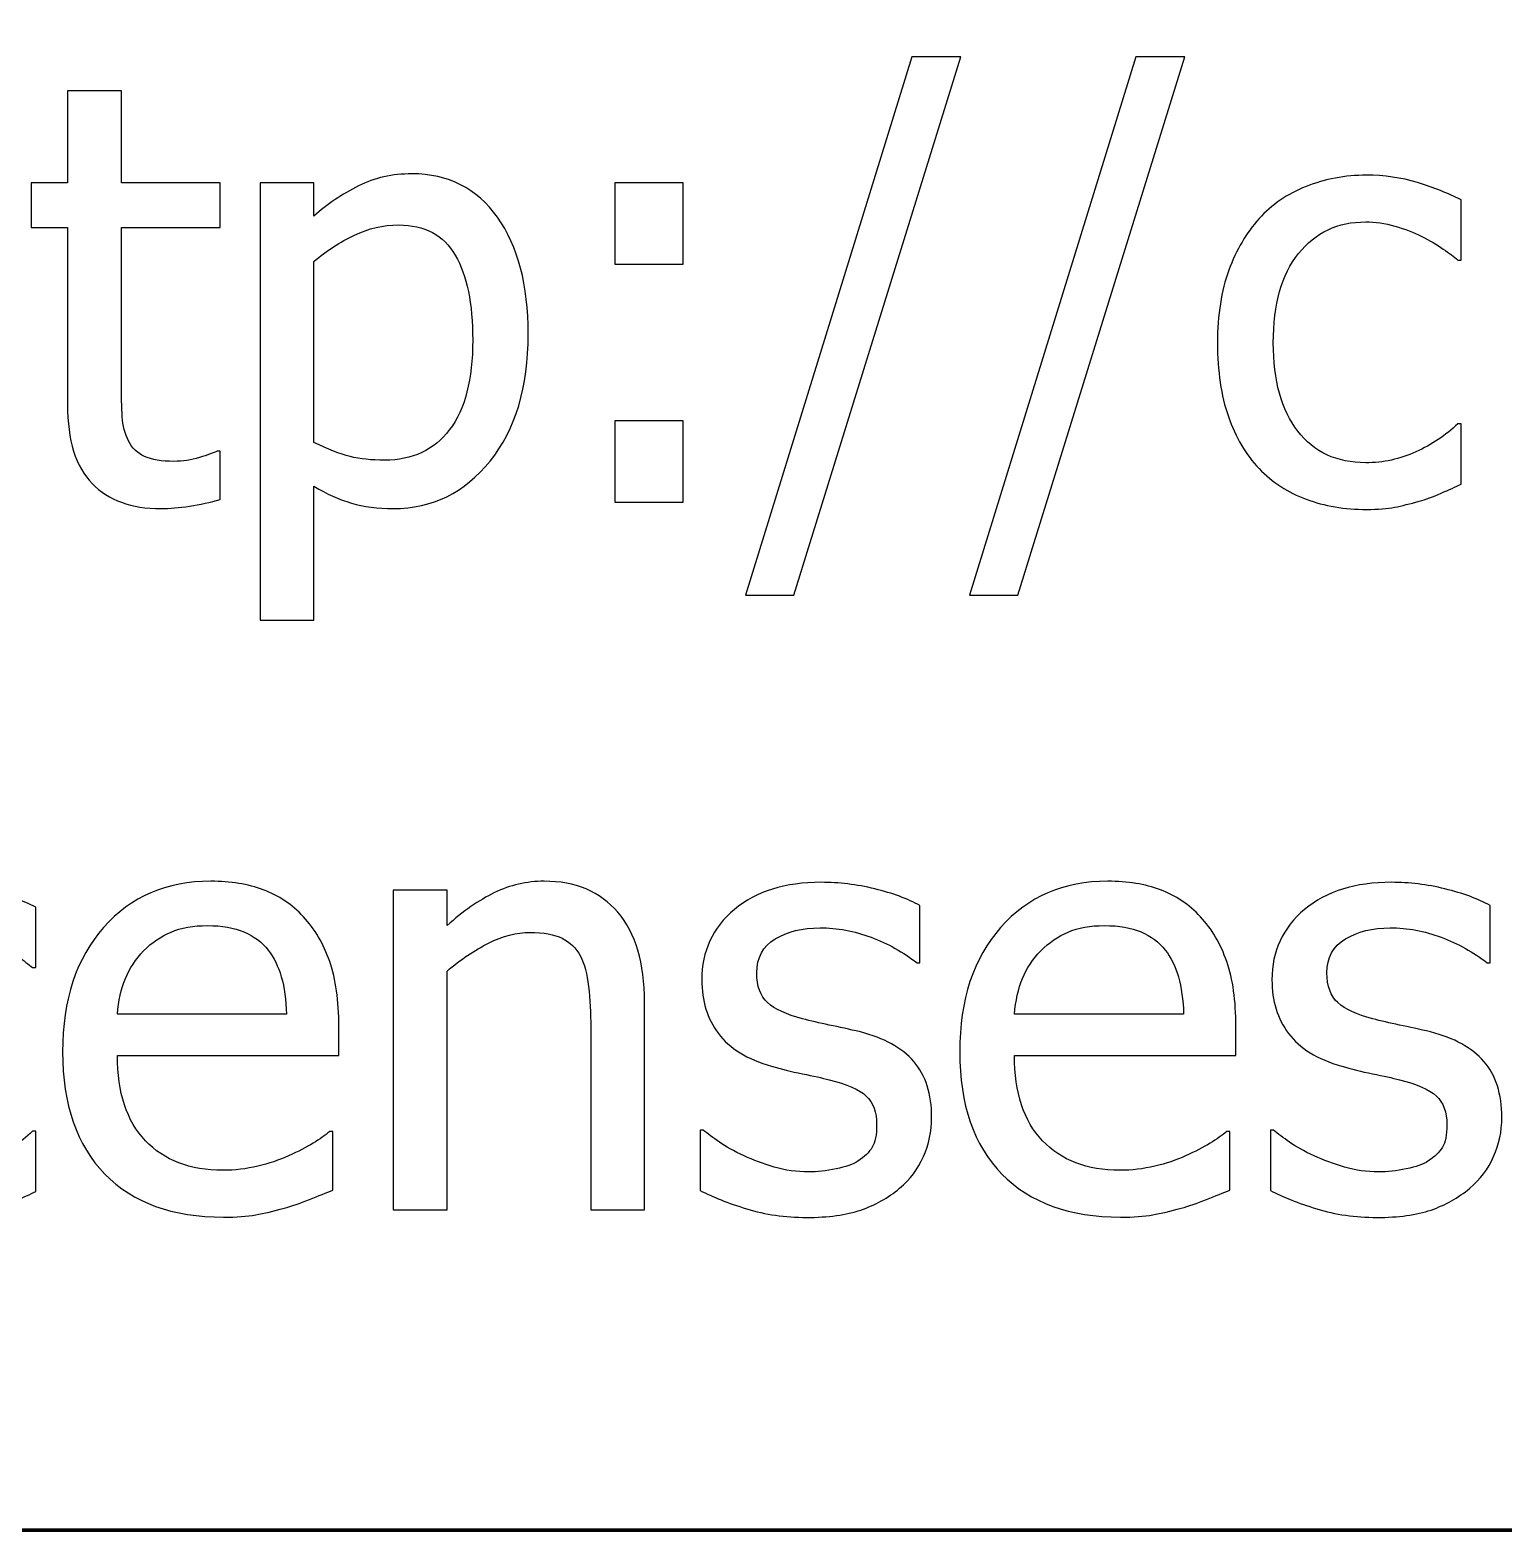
# Model space of a CAD drawing. Header units: centimetres. Extents: x -14.3 to 14.3, y -10 to 9.9.
# Drawn here: x 8.165 to 8.697, y -10 to -9.458 of the extents above; entities that cross this region are included whole.
import ezdxf

# ---------------------------------------------------------------- set-up
doc = ezdxf.new("R2010")
doc.units = ezdxf.units.CM
doc.header["$MEASUREMENT"] = 0
doc.layers.add('Layer 1', color=7, linetype='Continuous')

msp = doc.modelspace()

# ---------------------------------------------------------------- linework, layer by layer
at = {"layer": 'Layer 1', "color": 250, "lineweight": 70}
for points in [[(-14.3, -9), (-14.3, -9), (-14.3, 8.9), (-14.3, 8.9), (-14.3, 8.9), (-14.3, 9.45219), (-13.85219, 9.9), (-13.3, 9.9), (-13.3, 9.9), (-13.3, 9.9), (13.3, 9.9), (13.3, 9.9), (13.3, 9.9), (13.85219, 9.9), (14.3, 9.45219), (14.3, 8.9), (14.3, 8.9), (14.3, 8.9), (14.3, -9), (14.3, -9), (14.3, -9), (14.3, -9.55219), (13.85219, -10), (13.3, -10), (13.3, -10), (13.3, -10), (-13.3, -10), (-13.3, -10), (-13.3, -10), (-13.85219, -10), (-14.3, -9.55219), (-14.3, -9)], [(2.3, -10), (2.3, -10), (2.3, -7), (2.3, -7), (2.3, -7), (2.3, -6.44781), (2.74781, -6), (3.3, -6), (3.3, -6), (3.3, -6), (14.3, -6), (14.3, -6), (14.3, -6), (14.3, -6), (14.3, -7), (14.3, -7), (14.3, -7), (14.3, -7), (14.3, -9), (14.3, -9), (14.3, -9), (14.3, -9.55219), (13.85219, -10), (13.3, -10), (13.3, -10), (13.3, -10), (3.3, -10), (3.3, -10), (3.3, -10), (3.3, -10), (2.3, -10), (2.3, -10)]]:
    msp.add_open_spline(points, degree=3, knots=[0, 0, 0, 0, 0.125, 0.125, 0.125, 0.125, 0.25, 0.25, 0.25, 0.25, 0.375, 0.375, 0.375, 0.375, 0.5, 0.5, 0.5, 0.5, 0.625, 0.625, 0.625, 0.625, 0.75, 0.75, 0.75, 0.75, 0.875, 0.875, 0.875, 0.875, 1, 1, 1, 1], dxfattribs=at)
at = {"layer": 'Layer 1', "color": 250}
for points, knots in [([(8.50069, -9.46801), (8.50069, -9.46801), (8.4404, -9.66232), (8.4404, -9.66232), (8.4404, -9.66232), (8.4404, -9.66232), (8.42297, -9.66232), (8.42297, -9.66232), (8.42297, -9.66232), (8.42297, -9.66232), (8.48298, -9.46801), (8.48298, -9.46801), (8.48298, -9.46801), (8.48298, -9.46801), (8.50069, -9.46801), (8.50069, -9.46801)], [0, 0, 0, 0, 0.25, 0.25, 0.25, 0.25, 0.5, 0.5, 0.5, 0.5, 0.75, 0.75, 0.75, 0.75, 1, 1, 1, 1]), ([(8.58162, -9.46801), (8.58162, -9.46801), (8.52133, -9.66232), (8.52133, -9.66232), (8.52133, -9.66232), (8.52133, -9.66232), (8.5039, -9.66232), (8.5039, -9.66232), (8.5039, -9.66232), (8.5039, -9.66232), (8.56391, -9.46801), (8.56391, -9.46801), (8.56391, -9.46801), (8.56391, -9.46801), (8.58162, -9.46801), (8.58162, -9.46801)], [0, 0, 0, 0, 0.25, 0.25, 0.25, 0.25, 0.5, 0.5, 0.5, 0.5, 0.75, 0.75, 0.75, 0.75, 1, 1, 1, 1]), ([(8.21183, -9.6311), (8.20121, -9.6311), (8.19296, -9.6281), (8.18703, -9.62207), (8.18703, -9.62207), (8.1811, -9.61603), (8.17814, -9.60651), (8.17814, -9.59349), (8.17814, -9.59349), (8.17814, -9.59349), (8.17814, -9.52953), (8.17814, -9.52953), (8.17814, -9.52953), (8.17814, -9.52953), (8.16502, -9.52953), (8.16502, -9.52953), (8.16502, -9.52953), (8.16502, -9.52953), (8.16502, -9.51341), (8.16502, -9.51341), (8.16502, -9.51341), (8.16502, -9.51341), (8.17814, -9.51341), (8.17814, -9.51341), (8.17814, -9.51341), (8.17814, -9.51341), (8.17814, -9.48025), (8.17814, -9.48025), (8.17814, -9.48025), (8.17814, -9.48025), (8.19758, -9.48025), (8.19758, -9.48025), (8.19758, -9.48025), (8.19758, -9.48025), (8.19758, -9.51341), (8.19758, -9.51341), (8.19758, -9.51341), (8.19758, -9.51341), (8.23332, -9.51341), (8.23332, -9.51341), (8.23332, -9.51341), (8.23332, -9.51341), (8.23332, -9.52953), (8.23332, -9.52953), (8.23332, -9.52953), (8.23332, -9.52953), (8.19758, -9.52953), (8.19758, -9.52953), (8.19758, -9.52953), (8.19758, -9.52953), (8.19758, -9.58439), (8.19758, -9.58439), (8.19758, -9.58439), (8.19758, -9.59025), (8.19768, -9.59476), (8.1979, -9.59794), (8.1979, -9.59794), (8.19811, -9.60111), (8.19888, -9.60407), (8.20026, -9.60683), (8.20026, -9.60683), (8.20142, -9.60923), (8.20333, -9.61106), (8.20594, -9.61226), (8.20594, -9.61226), (8.20855, -9.61346), (8.21211, -9.61406), (8.21659, -9.61406), (8.21659, -9.61406), (8.21973, -9.61406), (8.2228, -9.6136), (8.22577, -9.61268), (8.22577, -9.61268), (8.22873, -9.61173), (8.23088, -9.61095), (8.23219, -9.61035), (8.23219, -9.61035), (8.23219, -9.61035), (8.23332, -9.61035), (8.23332, -9.61035), (8.23332, -9.61035), (8.23332, -9.61035), (8.23332, -9.62778), (8.23332, -9.62778), (8.23332, -9.62778), (8.22968, -9.62884), (8.22598, -9.62965), (8.2222, -9.63022), (8.2222, -9.63022), (8.21846, -9.63082), (8.21501, -9.6311), (8.21183, -9.6311)], [0, 0, 0, 0, 0.043478, 0.043478, 0.043478, 0.043478, 0.086957, 0.086957, 0.086957, 0.086957, 0.130435, 0.130435, 0.130435, 0.130435, 0.173913, 0.173913, 0.173913, 0.173913, 0.217391, 0.217391, 0.217391, 0.217391, 0.26087, 0.26087, 0.26087, 0.26087, 0.304348, 0.304348, 0.304348, 0.304348, 0.347826, 0.347826, 0.347826, 0.347826, 0.391304, 0.391304, 0.391304, 0.391304, 0.434783, 0.434783, 0.434783, 0.434783, 0.478261, 0.478261, 0.478261, 0.478261, 0.521739, 0.521739, 0.521739, 0.521739, 0.565217, 0.565217, 0.565217, 0.565217, 0.608696, 0.608696, 0.608696, 0.608696, 0.652174, 0.652174, 0.652174, 0.652174, 0.695652, 0.695652, 0.695652, 0.695652, 0.73913, 0.73913, 0.73913, 0.73913, 0.782609, 0.782609, 0.782609, 0.782609, 0.826087, 0.826087, 0.826087, 0.826087, 0.869565, 0.869565, 0.869565, 0.869565, 0.913043, 0.913043, 0.913043, 0.913043, 0.956522, 0.956522, 0.956522, 0.956522, 1, 1, 1, 1]), ([(8.34451, -9.56806), (8.34451, -9.58728), (8.33992, -9.60259), (8.33072, -9.61399), (8.33072, -9.61399), (8.32151, -9.62538), (8.3099, -9.6311), (8.29583, -9.6311), (8.29583, -9.6311), (8.29011, -9.6311), (8.28507, -9.63043), (8.28066, -9.62912), (8.28066, -9.62912), (8.27625, -9.62782), (8.27173, -9.62581), (8.26711, -9.62305), (8.26711, -9.62305), (8.26711, -9.62305), (8.26711, -9.67142), (8.26711, -9.67142), (8.26711, -9.67142), (8.26711, -9.67142), (8.24767, -9.67142), (8.24767, -9.67142), (8.24767, -9.67142), (8.24767, -9.67142), (8.24767, -9.51341), (8.24767, -9.51341), (8.24767, -9.51341), (8.24767, -9.51341), (8.26711, -9.51341), (8.26711, -9.51341), (8.26711, -9.51341), (8.26711, -9.51341), (8.26711, -9.52547), (8.26711, -9.52547), (8.26711, -9.52547), (8.27194, -9.52114), (8.2773, -9.5175), (8.2832, -9.51457), (8.2832, -9.51457), (8.28905, -9.51165), (8.29551, -9.5102), (8.30246, -9.5102), (8.30246, -9.5102), (8.31569, -9.5102), (8.32599, -9.51542), (8.3334, -9.5259), (8.3334, -9.5259), (8.34081, -9.53638), (8.34451, -9.55042), (8.34451, -9.56806)], [0, 0, 0, 0, 0.076923, 0.076923, 0.076923, 0.076923, 0.153846, 0.153846, 0.153846, 0.153846, 0.230769, 0.230769, 0.230769, 0.230769, 0.307692, 0.307692, 0.307692, 0.307692, 0.384615, 0.384615, 0.384615, 0.384615, 0.461538, 0.461538, 0.461538, 0.461538, 0.538462, 0.538462, 0.538462, 0.538462, 0.615385, 0.615385, 0.615385, 0.615385, 0.692308, 0.692308, 0.692308, 0.692308, 0.769231, 0.769231, 0.769231, 0.769231, 0.846154, 0.846154, 0.846154, 0.846154, 0.923077, 0.923077, 0.923077, 0.923077, 1, 1, 1, 1]), ([(8.64724, -9.63142), (8.63934, -9.63142), (8.63207, -9.63018), (8.62544, -9.62775), (8.62544, -9.62775), (8.61884, -9.62531), (8.61316, -9.62161), (8.6084, -9.61663), (8.6084, -9.61663), (8.60363, -9.61166), (8.59996, -9.60542), (8.59732, -9.59787), (8.59732, -9.59787), (8.59471, -9.59032), (8.5934, -9.58146), (8.5934, -9.57127), (8.5934, -9.57127), (8.5934, -9.56114), (8.59478, -9.55239), (8.5975, -9.54502), (8.5975, -9.54502), (8.60021, -9.53765), (8.60385, -9.53144), (8.6084, -9.52639), (8.6084, -9.52639), (8.61295, -9.52138), (8.61859, -9.5175), (8.6254, -9.51479), (8.6254, -9.51479), (8.63217, -9.51207), (8.63948, -9.51069), (8.64724, -9.51069), (8.64724, -9.51069), (8.65359, -9.51069), (8.65969, -9.51157), (8.66558, -9.51337), (8.66558, -9.51337), (8.67147, -9.51517), (8.67673, -9.51725), (8.68135, -9.51958), (8.68135, -9.51958), (8.68135, -9.51958), (8.68135, -9.54139), (8.68135, -9.54139), (8.68135, -9.54139), (8.68135, -9.54139), (8.68022, -9.54139), (8.68022, -9.54139), (8.68022, -9.54139), (8.67885, -9.54022), (8.67705, -9.53888), (8.6749, -9.53736), (8.6749, -9.53736), (8.67271, -9.53585), (8.6701, -9.53429), (8.66699, -9.53271), (8.66699, -9.53271), (8.66431, -9.53133), (8.66114, -9.53013), (8.65747, -9.52911), (8.65747, -9.52911), (8.65383, -9.52809), (8.65031, -9.52756), (8.64692, -9.52756), (8.64692, -9.52756), (8.63687, -9.52756), (8.62879, -9.53137), (8.62268, -9.53899), (8.62268, -9.53899), (8.61658, -9.54657), (8.61355, -9.55733), (8.61355, -9.57127), (8.61355, -9.57127), (8.61355, -9.58488), (8.61651, -9.59554), (8.6224, -9.60312), (8.6224, -9.60312), (8.62829, -9.61074), (8.63644, -9.61455), (8.64692, -9.61455), (8.64692, -9.61455), (8.65327, -9.61455), (8.6593, -9.61325), (8.66502, -9.61064), (8.66502, -9.61064), (8.67073, -9.60803), (8.67581, -9.60464), (8.68022, -9.60051), (8.68022, -9.60051), (8.68022, -9.60051), (8.68135, -9.60051), (8.68135, -9.60051), (8.68135, -9.60051), (8.68135, -9.60051), (8.68135, -9.62231), (8.68135, -9.62231), (8.68135, -9.62231), (8.67941, -9.62323), (8.67701, -9.62429), (8.67412, -9.62556), (8.67412, -9.62556), (8.67123, -9.62686), (8.66862, -9.62778), (8.66625, -9.62842), (8.66625, -9.62842), (8.66297, -9.62937), (8.66001, -9.63011), (8.65736, -9.63064), (8.65736, -9.63064), (8.65475, -9.63117), (8.65137, -9.63142), (8.64724, -9.63142)], [0, 0, 0, 0, 0.035714, 0.035714, 0.035714, 0.035714, 0.071429, 0.071429, 0.071429, 0.071429, 0.107143, 0.107143, 0.107143, 0.107143, 0.142857, 0.142857, 0.142857, 0.142857, 0.178571, 0.178571, 0.178571, 0.178571, 0.214286, 0.214286, 0.214286, 0.214286, 0.25, 0.25, 0.25, 0.25, 0.285714, 0.285714, 0.285714, 0.285714, 0.321429, 0.321429, 0.321429, 0.321429, 0.357143, 0.357143, 0.357143, 0.357143, 0.392857, 0.392857, 0.392857, 0.392857, 0.428571, 0.428571, 0.428571, 0.428571, 0.464286, 0.464286, 0.464286, 0.464286, 0.5, 0.5, 0.5, 0.5, 0.535714, 0.535714, 0.535714, 0.535714, 0.571429, 0.571429, 0.571429, 0.571429, 0.607143, 0.607143, 0.607143, 0.607143, 0.642857, 0.642857, 0.642857, 0.642857, 0.678571, 0.678571, 0.678571, 0.678571, 0.714286, 0.714286, 0.714286, 0.714286, 0.75, 0.75, 0.75, 0.75, 0.785714, 0.785714, 0.785714, 0.785714, 0.821429, 0.821429, 0.821429, 0.821429, 0.857143, 0.857143, 0.857143, 0.857143, 0.892857, 0.892857, 0.892857, 0.892857, 0.928571, 0.928571, 0.928571, 0.928571, 0.964286, 0.964286, 0.964286, 0.964286, 1, 1, 1, 1]), ([(8.40042, -9.54287), (8.40042, -9.54287), (8.37573, -9.54287), (8.37573, -9.54287), (8.37573, -9.54287), (8.37573, -9.54287), (8.37573, -9.51341), (8.37573, -9.51341), (8.37573, -9.51341), (8.37573, -9.51341), (8.40042, -9.51341), (8.40042, -9.51341), (8.40042, -9.51341), (8.40042, -9.51341), (8.40042, -9.54287), (8.40042, -9.54287)], [0, 0, 0, 0, 0.25, 0.25, 0.25, 0.25, 0.5, 0.5, 0.5, 0.5, 0.75, 0.75, 0.75, 0.75, 1, 1, 1, 1]), ([(8.32447, -9.57024), (8.32447, -9.55708), (8.32236, -9.54685), (8.31816, -9.53959), (8.31816, -9.53959), (8.31396, -9.53232), (8.30715, -9.52868), (8.2977, -9.52868), (8.2977, -9.52868), (8.29219, -9.52868), (8.28687, -9.52992), (8.28175, -9.53235), (8.28175, -9.53235), (8.2766, -9.53479), (8.27173, -9.53796), (8.26711, -9.54181), (8.26711, -9.54181), (8.26711, -9.54181), (8.26711, -9.60721), (8.26711, -9.60721), (8.26711, -9.60721), (8.27222, -9.60972), (8.27656, -9.61141), (8.2802, -9.61229), (8.2802, -9.61229), (8.2838, -9.61318), (8.28796, -9.61364), (8.29265, -9.61364), (8.29265, -9.61364), (8.3027, -9.61364), (8.3105, -9.60997), (8.31611, -9.60259), (8.31611, -9.60259), (8.32168, -9.59522), (8.32447, -9.58442), (8.32447, -9.57024)], [0, 0, 0, 0, 0.111111, 0.111111, 0.111111, 0.111111, 0.222222, 0.222222, 0.222222, 0.222222, 0.333333, 0.333333, 0.333333, 0.333333, 0.444444, 0.444444, 0.444444, 0.444444, 0.555556, 0.555556, 0.555556, 0.555556, 0.666667, 0.666667, 0.666667, 0.666667, 0.777778, 0.777778, 0.777778, 0.777778, 0.888889, 0.888889, 0.888889, 0.888889, 1, 1, 1, 1]), ([(8.40042, -9.62884), (8.40042, -9.62884), (8.37573, -9.62884), (8.37573, -9.62884), (8.37573, -9.62884), (8.37573, -9.62884), (8.37573, -9.59938), (8.37573, -9.59938), (8.37573, -9.59938), (8.37573, -9.59938), (8.40042, -9.59938), (8.40042, -9.59938), (8.40042, -9.59938), (8.40042, -9.59938), (8.40042, -9.62884), (8.40042, -9.62884)], [0, 0, 0, 0, 0.25, 0.25, 0.25, 0.25, 0.5, 0.5, 0.5, 0.5, 0.75, 0.75, 0.75, 0.75, 1, 1, 1, 1]), ([(8.13254, -9.88691), (8.12464, -9.88691), (8.11737, -9.88567), (8.11074, -9.88324), (8.11074, -9.88324), (8.10414, -9.8808), (8.09846, -9.8771), (8.0937, -9.87212), (8.0937, -9.87212), (8.08893, -9.86715), (8.08526, -9.86091), (8.08262, -9.85336), (8.08262, -9.85336), (8.08001, -9.84581), (8.0787, -9.83695), (8.0787, -9.82676), (8.0787, -9.82676), (8.0787, -9.81663), (8.08008, -9.80788), (8.0828, -9.80051), (8.0828, -9.80051), (8.08551, -9.79314), (8.08915, -9.78693), (8.0937, -9.78188), (8.0937, -9.78188), (8.09825, -9.77687), (8.10389, -9.77299), (8.1107, -9.77028), (8.1107, -9.77028), (8.11747, -9.76756), (8.12478, -9.76618), (8.13254, -9.76618), (8.13254, -9.76618), (8.13889, -9.76618), (8.14499, -9.76706), (8.15088, -9.76886), (8.15088, -9.76886), (8.15677, -9.77066), (8.16203, -9.77274), (8.16665, -9.77507), (8.16665, -9.77507), (8.16665, -9.77507), (8.16665, -9.79688), (8.16665, -9.79688), (8.16665, -9.79688), (8.16665, -9.79688), (8.16552, -9.79688), (8.16552, -9.79688), (8.16552, -9.79688), (8.16415, -9.79571), (8.16235, -9.79437), (8.1602, -9.79285), (8.1602, -9.79285), (8.15801, -9.79134), (8.1554, -9.78978), (8.15229, -9.7882), (8.15229, -9.7882), (8.14961, -9.78682), (8.14644, -9.78562), (8.14277, -9.7846), (8.14277, -9.7846), (8.13913, -9.78358), (8.13561, -9.78305), (8.13222, -9.78305), (8.13222, -9.78305), (8.12217, -9.78305), (8.11409, -9.78686), (8.10798, -9.79448), (8.10798, -9.79448), (8.10188, -9.80206), (8.09885, -9.81282), (8.09885, -9.82676), (8.09885, -9.82676), (8.09885, -9.84037), (8.10181, -9.85103), (8.1077, -9.85861), (8.1077, -9.85861), (8.11359, -9.86623), (8.12174, -9.87004), (8.13222, -9.87004), (8.13222, -9.87004), (8.13857, -9.87004), (8.1446, -9.86874), (8.15032, -9.86613), (8.15032, -9.86613), (8.15603, -9.86352), (8.16111, -9.86013), (8.16552, -9.856), (8.16552, -9.856), (8.16552, -9.856), (8.16665, -9.856), (8.16665, -9.856), (8.16665, -9.856), (8.16665, -9.856), (8.16665, -9.8778), (8.16665, -9.8778), (8.16665, -9.8778), (8.16471, -9.87872), (8.16231, -9.87978), (8.15942, -9.88105), (8.15942, -9.88105), (8.15653, -9.88235), (8.15392, -9.88327), (8.15155, -9.88391), (8.15155, -9.88391), (8.14827, -9.88486), (8.14531, -9.8856), (8.14266, -9.88613), (8.14266, -9.88613), (8.14005, -9.88666), (8.13667, -9.88691), (8.13254, -9.88691)], [0, 0, 0, 0, 0.035714, 0.035714, 0.035714, 0.035714, 0.071429, 0.071429, 0.071429, 0.071429, 0.107143, 0.107143, 0.107143, 0.107143, 0.142857, 0.142857, 0.142857, 0.142857, 0.178571, 0.178571, 0.178571, 0.178571, 0.214286, 0.214286, 0.214286, 0.214286, 0.25, 0.25, 0.25, 0.25, 0.285714, 0.285714, 0.285714, 0.285714, 0.321429, 0.321429, 0.321429, 0.321429, 0.357143, 0.357143, 0.357143, 0.357143, 0.392857, 0.392857, 0.392857, 0.392857, 0.428571, 0.428571, 0.428571, 0.428571, 0.464286, 0.464286, 0.464286, 0.464286, 0.5, 0.5, 0.5, 0.5, 0.535714, 0.535714, 0.535714, 0.535714, 0.571429, 0.571429, 0.571429, 0.571429, 0.607143, 0.607143, 0.607143, 0.607143, 0.642857, 0.642857, 0.642857, 0.642857, 0.678571, 0.678571, 0.678571, 0.678571, 0.714286, 0.714286, 0.714286, 0.714286, 0.75, 0.75, 0.75, 0.75, 0.785714, 0.785714, 0.785714, 0.785714, 0.821429, 0.821429, 0.821429, 0.821429, 0.857143, 0.857143, 0.857143, 0.857143, 0.892857, 0.892857, 0.892857, 0.892857, 0.928571, 0.928571, 0.928571, 0.928571, 0.964286, 0.964286, 0.964286, 0.964286, 1, 1, 1, 1]), ([(8.23446, -9.88701), (8.21608, -9.88701), (8.20179, -9.88183), (8.19163, -9.87145), (8.19163, -9.87145), (8.18147, -9.86108), (8.17639, -9.84637), (8.17639, -9.82728), (8.17639, -9.82728), (8.17639, -9.80848), (8.18133, -9.79349), (8.19117, -9.78238), (8.19117, -9.78238), (8.20102, -9.77126), (8.21389, -9.76569), (8.22984, -9.76569), (8.22984, -9.76569), (8.237, -9.76569), (8.24332, -9.76671), (8.24885, -9.76879), (8.24885, -9.76879), (8.25436, -9.77084), (8.25919, -9.77409), (8.26332, -9.7785), (8.26332, -9.7785), (8.26745, -9.7829), (8.27062, -9.7883), (8.27281, -9.79469), (8.27281, -9.79469), (8.27503, -9.80104), (8.27612, -9.80887), (8.27612, -9.81808), (8.27612, -9.81808), (8.27612, -9.81808), (8.27612, -9.82863), (8.27612, -9.82863), (8.27612, -9.82863), (8.27612, -9.82863), (8.19615, -9.82863), (8.19615, -9.82863), (8.19615, -9.82863), (8.19615, -9.84207), (8.19954, -9.85233), (8.20627, -9.85942), (8.20627, -9.85942), (8.21301, -9.86651), (8.22236, -9.87008), (8.23428, -9.87008), (8.23428, -9.87008), (8.23855, -9.87008), (8.24272, -9.86958), (8.24681, -9.86863), (8.24681, -9.86863), (8.2509, -9.86768), (8.25461, -9.86641), (8.25792, -9.86489), (8.25792, -9.86489), (8.26145, -9.8633), (8.26441, -9.86179), (8.26681, -9.86031), (8.26681, -9.86031), (8.26921, -9.85882), (8.27122, -9.85741), (8.27281, -9.85611), (8.27281, -9.85611), (8.27281, -9.85611), (8.27394, -9.85611), (8.27394, -9.85611), (8.27394, -9.85611), (8.27394, -9.85611), (8.27394, -9.87731), (8.27394, -9.87731), (8.27394, -9.87731), (8.27168, -9.87819), (8.26886, -9.87932), (8.26547, -9.88066), (8.26547, -9.88066), (8.26208, -9.882), (8.25905, -9.88306), (8.25637, -9.8838), (8.25637, -9.8838), (8.25259, -9.88482), (8.24917, -9.88564), (8.2461, -9.8862), (8.2461, -9.8862), (8.24303, -9.88673), (8.23915, -9.88701), (8.23446, -9.88701)], [0, 0, 0, 0, 0.045455, 0.045455, 0.045455, 0.045455, 0.090909, 0.090909, 0.090909, 0.090909, 0.136364, 0.136364, 0.136364, 0.136364, 0.181818, 0.181818, 0.181818, 0.181818, 0.227273, 0.227273, 0.227273, 0.227273, 0.272727, 0.272727, 0.272727, 0.272727, 0.318182, 0.318182, 0.318182, 0.318182, 0.363636, 0.363636, 0.363636, 0.363636, 0.409091, 0.409091, 0.409091, 0.409091, 0.454545, 0.454545, 0.454545, 0.454545, 0.5, 0.5, 0.5, 0.5, 0.545455, 0.545455, 0.545455, 0.545455, 0.590909, 0.590909, 0.590909, 0.590909, 0.636364, 0.636364, 0.636364, 0.636364, 0.681818, 0.681818, 0.681818, 0.681818, 0.727273, 0.727273, 0.727273, 0.727273, 0.772727, 0.772727, 0.772727, 0.772727, 0.818182, 0.818182, 0.818182, 0.818182, 0.863636, 0.863636, 0.863636, 0.863636, 0.909091, 0.909091, 0.909091, 0.909091, 0.954545, 0.954545, 0.954545, 0.954545, 1, 1, 1, 1]), ([(8.38651, -9.88433), (8.38651, -9.88433), (8.36707, -9.88433), (8.36707, -9.88433), (8.36707, -9.88433), (8.36707, -9.88433), (8.36707, -9.81861), (8.36707, -9.81861), (8.36707, -9.81861), (8.36707, -9.81328), (8.36683, -9.80834), (8.3663, -9.80375), (8.3663, -9.80375), (8.36577, -9.79917), (8.36482, -9.7955), (8.36337, -9.79275), (8.36337, -9.79275), (8.36178, -9.78985), (8.35956, -9.7877), (8.35674, -9.78629), (8.35674, -9.78629), (8.35391, -9.78488), (8.35003, -9.78417), (8.34517, -9.78417), (8.34517, -9.78417), (8.34033, -9.78417), (8.33536, -9.78548), (8.33021, -9.78806), (8.33021, -9.78806), (8.32509, -9.79063), (8.32008, -9.79398), (8.31518, -9.79815), (8.31518, -9.79815), (8.31518, -9.79815), (8.31518, -9.88433), (8.31518, -9.88433), (8.31518, -9.88433), (8.31518, -9.88433), (8.29574, -9.88433), (8.29574, -9.88433), (8.29574, -9.88433), (8.29574, -9.88433), (8.29574, -9.7689), (8.29574, -9.7689), (8.29574, -9.7689), (8.29574, -9.7689), (8.31518, -9.7689), (8.31518, -9.7689), (8.31518, -9.7689), (8.31518, -9.7689), (8.31518, -9.78171), (8.31518, -9.78171), (8.31518, -9.78171), (8.32096, -9.77655), (8.32668, -9.77257), (8.33232, -9.76982), (8.33232, -9.76982), (8.338, -9.76706), (8.34397, -9.76569), (8.35021, -9.76569), (8.35021, -9.76569), (8.36161, -9.76569), (8.3705, -9.76943), (8.37688, -9.77691), (8.37688, -9.77691), (8.3833, -9.78439), (8.38651, -9.79522), (8.38651, -9.8094), (8.38651, -9.8094), (8.38651, -9.8094), (8.38651, -9.88433), (8.38651, -9.88433)], [0, 0, 0, 0, 0.055556, 0.055556, 0.055556, 0.055556, 0.111111, 0.111111, 0.111111, 0.111111, 0.166667, 0.166667, 0.166667, 0.166667, 0.222222, 0.222222, 0.222222, 0.222222, 0.277778, 0.277778, 0.277778, 0.277778, 0.333333, 0.333333, 0.333333, 0.333333, 0.388889, 0.388889, 0.388889, 0.388889, 0.444444, 0.444444, 0.444444, 0.444444, 0.5, 0.5, 0.5, 0.5, 0.555556, 0.555556, 0.555556, 0.555556, 0.611111, 0.611111, 0.611111, 0.611111, 0.666667, 0.666667, 0.666667, 0.666667, 0.722222, 0.722222, 0.722222, 0.722222, 0.777778, 0.777778, 0.777778, 0.777778, 0.833333, 0.833333, 0.833333, 0.833333, 0.888889, 0.888889, 0.888889, 0.888889, 0.944444, 0.944444, 0.944444, 0.944444, 1, 1, 1, 1]), ([(8.445, -9.88712), (8.43728, -9.88712), (8.43008, -9.88609), (8.42334, -9.88401), (8.42334, -9.88401), (8.41664, -9.88193), (8.41106, -9.87974), (8.40665, -9.87738), (8.40665, -9.87738), (8.40665, -9.87738), (8.40665, -9.85558), (8.40665, -9.85558), (8.40665, -9.85558), (8.40665, -9.85558), (8.40768, -9.85558), (8.40768, -9.85558), (8.40768, -9.85558), (8.40934, -9.85688), (8.41128, -9.85833), (8.41353, -9.85992), (8.41353, -9.85992), (8.41576, -9.8615), (8.41876, -9.86316), (8.42246, -9.86489), (8.42246, -9.86489), (8.42578, -9.86641), (8.42941, -9.86775), (8.43336, -9.86891), (8.43336, -9.86891), (8.43735, -9.87008), (8.44144, -9.87068), (8.44574, -9.87068), (8.44574, -9.87068), (8.44885, -9.87068), (8.45213, -9.87032), (8.45566, -9.86958), (8.45566, -9.86958), (8.45918, -9.86888), (8.46179, -9.86796), (8.46352, -9.86683), (8.46352, -9.86683), (8.46592, -9.86528), (8.46765, -9.86359), (8.46874, -9.86179), (8.46874, -9.86179), (8.4698, -9.85999), (8.47033, -9.85731), (8.47033, -9.85371), (8.47033, -9.85371), (8.47033, -9.84909), (8.46906, -9.84559), (8.46656, -9.84327), (8.46656, -9.84327), (8.46405, -9.8409), (8.45961, -9.83896), (8.45319, -9.83737), (8.45319, -9.83737), (8.45072, -9.83674), (8.44747, -9.83603), (8.44349, -9.83522), (8.44349, -9.83522), (8.43946, -9.83441), (8.43579, -9.83349), (8.43241, -9.83254), (8.43241, -9.83254), (8.42359, -9.83), (8.41717, -9.82605), (8.41318, -9.82072), (8.41318, -9.82072), (8.40919, -9.81536), (8.40718, -9.8089), (8.40718, -9.80132), (8.40718, -9.80132), (8.40718, -9.79091), (8.4111, -9.78245), (8.41897, -9.77588), (8.41897, -9.77588), (8.42683, -9.76936), (8.43728, -9.76608), (8.45029, -9.76608), (8.45029, -9.76608), (8.45671, -9.76608), (8.46314, -9.76685), (8.46963, -9.76844), (8.46963, -9.76844), (8.47612, -9.77003), (8.48155, -9.77204), (8.48596, -9.77444), (8.48596, -9.77444), (8.48596, -9.77444), (8.48596, -9.79522), (8.48596, -9.79522), (8.48596, -9.79522), (8.48596, -9.79522), (8.48494, -9.79522), (8.48494, -9.79522), (8.48494, -9.79522), (8.47996, -9.7913), (8.47442, -9.7882), (8.46832, -9.78594), (8.46832, -9.78594), (8.46225, -9.78365), (8.45608, -9.78252), (8.44987, -9.78252), (8.44987, -9.78252), (8.44349, -9.78252), (8.43809, -9.78386), (8.43368, -9.78654), (8.43368, -9.78654), (8.42927, -9.78922), (8.42705, -9.79331), (8.42705, -9.79874), (8.42705, -9.79874), (8.42705, -9.80358), (8.42835, -9.80718), (8.43096, -9.80954), (8.43096, -9.80954), (8.43357, -9.8119), (8.43777, -9.81388), (8.44356, -9.8154), (8.44356, -9.8154), (8.44645, -9.81614), (8.44969, -9.81688), (8.45322, -9.81762), (8.45322, -9.81762), (8.45679, -9.81832), (8.46052, -9.81917), (8.46444, -9.82012), (8.46444, -9.82012), (8.47301, -9.82228), (8.47943, -9.82584), (8.48374, -9.83078), (8.48374, -9.83078), (8.48804, -9.83575), (8.49019, -9.84249), (8.49019, -9.85103), (8.49019, -9.85103), (8.49019, -9.856), (8.48921, -9.86069), (8.48723, -9.86514), (8.48723, -9.86514), (8.48529, -9.86958), (8.4824, -9.87339), (8.47862, -9.87657), (8.47862, -9.87657), (8.47449, -9.88003), (8.4698, -9.88264), (8.46462, -9.88444), (8.46462, -9.88444), (8.4594, -9.88624), (8.45287, -9.88712), (8.445, -9.88712)], [0, 0, 0, 0, 0.026316, 0.026316, 0.026316, 0.026316, 0.052632, 0.052632, 0.052632, 0.052632, 0.078947, 0.078947, 0.078947, 0.078947, 0.105263, 0.105263, 0.105263, 0.105263, 0.131579, 0.131579, 0.131579, 0.131579, 0.157895, 0.157895, 0.157895, 0.157895, 0.184211, 0.184211, 0.184211, 0.184211, 0.210526, 0.210526, 0.210526, 0.210526, 0.236842, 0.236842, 0.236842, 0.236842, 0.263158, 0.263158, 0.263158, 0.263158, 0.289474, 0.289474, 0.289474, 0.289474, 0.315789, 0.315789, 0.315789, 0.315789, 0.342105, 0.342105, 0.342105, 0.342105, 0.368421, 0.368421, 0.368421, 0.368421, 0.394737, 0.394737, 0.394737, 0.394737, 0.421053, 0.421053, 0.421053, 0.421053, 0.447368, 0.447368, 0.447368, 0.447368, 0.473684, 0.473684, 0.473684, 0.473684, 0.5, 0.5, 0.5, 0.5, 0.526316, 0.526316, 0.526316, 0.526316, 0.552632, 0.552632, 0.552632, 0.552632, 0.578947, 0.578947, 0.578947, 0.578947, 0.605263, 0.605263, 0.605263, 0.605263, 0.631579, 0.631579, 0.631579, 0.631579, 0.657895, 0.657895, 0.657895, 0.657895, 0.684211, 0.684211, 0.684211, 0.684211, 0.710526, 0.710526, 0.710526, 0.710526, 0.736842, 0.736842, 0.736842, 0.736842, 0.763158, 0.763158, 0.763158, 0.763158, 0.789474, 0.789474, 0.789474, 0.789474, 0.815789, 0.815789, 0.815789, 0.815789, 0.842105, 0.842105, 0.842105, 0.842105, 0.868421, 0.868421, 0.868421, 0.868421, 0.894737, 0.894737, 0.894737, 0.894737, 0.921053, 0.921053, 0.921053, 0.921053, 0.947368, 0.947368, 0.947368, 0.947368, 0.973684, 0.973684, 0.973684, 0.973684, 1, 1, 1, 1]), ([(8.55839, -9.88701), (8.54001, -9.88701), (8.52572, -9.88183), (8.51556, -9.87145), (8.51556, -9.87145), (8.5054, -9.86108), (8.50032, -9.84637), (8.50032, -9.82728), (8.50032, -9.82728), (8.50032, -9.80848), (8.50526, -9.79349), (8.5151, -9.78238), (8.5151, -9.78238), (8.52495, -9.77126), (8.53782, -9.76569), (8.55377, -9.76569), (8.55377, -9.76569), (8.56093, -9.76569), (8.56725, -9.76671), (8.57278, -9.76879), (8.57278, -9.76879), (8.57829, -9.77084), (8.58312, -9.77409), (8.58725, -9.7785), (8.58725, -9.7785), (8.59138, -9.7829), (8.59455, -9.7883), (8.59674, -9.79469), (8.59674, -9.79469), (8.59896, -9.80104), (8.60005, -9.80887), (8.60005, -9.81808), (8.60005, -9.81808), (8.60005, -9.81808), (8.60005, -9.82863), (8.60005, -9.82863), (8.60005, -9.82863), (8.60005, -9.82863), (8.52008, -9.82863), (8.52008, -9.82863), (8.52008, -9.82863), (8.52008, -9.84207), (8.52347, -9.85233), (8.5302, -9.85942), (8.5302, -9.85942), (8.53694, -9.86651), (8.54629, -9.87008), (8.55821, -9.87008), (8.55821, -9.87008), (8.56248, -9.87008), (8.56665, -9.86958), (8.57074, -9.86863), (8.57074, -9.86863), (8.57483, -9.86768), (8.57854, -9.86641), (8.58185, -9.86489), (8.58185, -9.86489), (8.58538, -9.8633), (8.58834, -9.86179), (8.59074, -9.86031), (8.59074, -9.86031), (8.59314, -9.85882), (8.59515, -9.85741), (8.59674, -9.85611), (8.59674, -9.85611), (8.59674, -9.85611), (8.59787, -9.85611), (8.59787, -9.85611), (8.59787, -9.85611), (8.59787, -9.85611), (8.59787, -9.87731), (8.59787, -9.87731), (8.59787, -9.87731), (8.59561, -9.87819), (8.59279, -9.87932), (8.5894, -9.88066), (8.5894, -9.88066), (8.58601, -9.882), (8.58298, -9.88306), (8.5803, -9.8838), (8.5803, -9.8838), (8.57652, -9.88482), (8.5731, -9.88564), (8.57003, -9.8862), (8.57003, -9.8862), (8.56696, -9.88673), (8.56308, -9.88701), (8.55839, -9.88701)], [0, 0, 0, 0, 0.045455, 0.045455, 0.045455, 0.045455, 0.090909, 0.090909, 0.090909, 0.090909, 0.136364, 0.136364, 0.136364, 0.136364, 0.181818, 0.181818, 0.181818, 0.181818, 0.227273, 0.227273, 0.227273, 0.227273, 0.272727, 0.272727, 0.272727, 0.272727, 0.318182, 0.318182, 0.318182, 0.318182, 0.363636, 0.363636, 0.363636, 0.363636, 0.409091, 0.409091, 0.409091, 0.409091, 0.454545, 0.454545, 0.454545, 0.454545, 0.5, 0.5, 0.5, 0.5, 0.545455, 0.545455, 0.545455, 0.545455, 0.590909, 0.590909, 0.590909, 0.590909, 0.636364, 0.636364, 0.636364, 0.636364, 0.681818, 0.681818, 0.681818, 0.681818, 0.727273, 0.727273, 0.727273, 0.727273, 0.772727, 0.772727, 0.772727, 0.772727, 0.818182, 0.818182, 0.818182, 0.818182, 0.863636, 0.863636, 0.863636, 0.863636, 0.909091, 0.909091, 0.909091, 0.909091, 0.954545, 0.954545, 0.954545, 0.954545, 1, 1, 1, 1]), ([(8.65089, -9.88712), (8.64317, -9.88712), (8.63597, -9.88609), (8.62923, -9.88401), (8.62923, -9.88401), (8.62253, -9.88193), (8.61695, -9.87974), (8.61254, -9.87738), (8.61254, -9.87738), (8.61254, -9.87738), (8.61254, -9.85558), (8.61254, -9.85558), (8.61254, -9.85558), (8.61254, -9.85558), (8.61357, -9.85558), (8.61357, -9.85558), (8.61357, -9.85558), (8.61523, -9.85688), (8.61717, -9.85833), (8.61942, -9.85992), (8.61942, -9.85992), (8.62165, -9.8615), (8.62465, -9.86316), (8.62835, -9.86489), (8.62835, -9.86489), (8.63167, -9.86641), (8.6353, -9.86775), (8.63925, -9.86891), (8.63925, -9.86891), (8.64324, -9.87008), (8.64733, -9.87068), (8.65163, -9.87068), (8.65163, -9.87068), (8.65474, -9.87068), (8.65802, -9.87032), (8.66155, -9.86958), (8.66155, -9.86958), (8.66507, -9.86888), (8.66768, -9.86796), (8.66941, -9.86683), (8.66941, -9.86683), (8.67181, -9.86528), (8.67354, -9.86359), (8.67463, -9.86179), (8.67463, -9.86179), (8.67569, -9.85999), (8.67622, -9.85731), (8.67622, -9.85371), (8.67622, -9.85371), (8.67622, -9.84909), (8.67495, -9.84559), (8.67245, -9.84327), (8.67245, -9.84327), (8.66994, -9.8409), (8.6655, -9.83896), (8.65908, -9.83737), (8.65908, -9.83737), (8.65661, -9.83674), (8.65336, -9.83603), (8.64938, -9.83522), (8.64938, -9.83522), (8.64535, -9.83441), (8.64168, -9.83349), (8.6383, -9.83254), (8.6383, -9.83254), (8.62948, -9.83), (8.62306, -9.82605), (8.61907, -9.82072), (8.61907, -9.82072), (8.61508, -9.81536), (8.61307, -9.8089), (8.61307, -9.80132), (8.61307, -9.80132), (8.61307, -9.79091), (8.61699, -9.78245), (8.62486, -9.77588), (8.62486, -9.77588), (8.63272, -9.76936), (8.64317, -9.76608), (8.65618, -9.76608), (8.65618, -9.76608), (8.6626, -9.76608), (8.66903, -9.76685), (8.67552, -9.76844), (8.67552, -9.76844), (8.68201, -9.77003), (8.68744, -9.77204), (8.69185, -9.77444), (8.69185, -9.77444), (8.69185, -9.77444), (8.69185, -9.79522), (8.69185, -9.79522), (8.69185, -9.79522), (8.69185, -9.79522), (8.69083, -9.79522), (8.69083, -9.79522), (8.69083, -9.79522), (8.68585, -9.7913), (8.68031, -9.7882), (8.67421, -9.78594), (8.67421, -9.78594), (8.66814, -9.78365), (8.66197, -9.78252), (8.65576, -9.78252), (8.65576, -9.78252), (8.64938, -9.78252), (8.64398, -9.78386), (8.63957, -9.78654), (8.63957, -9.78654), (8.63516, -9.78922), (8.63294, -9.79331), (8.63294, -9.79874), (8.63294, -9.79874), (8.63294, -9.80358), (8.63424, -9.80718), (8.63685, -9.80954), (8.63685, -9.80954), (8.63946, -9.8119), (8.64366, -9.81388), (8.64945, -9.8154), (8.64945, -9.8154), (8.65234, -9.81614), (8.65558, -9.81688), (8.65911, -9.81762), (8.65911, -9.81762), (8.66268, -9.81832), (8.66641, -9.81917), (8.67033, -9.82012), (8.67033, -9.82012), (8.6789, -9.82228), (8.68532, -9.82584), (8.68963, -9.83078), (8.68963, -9.83078), (8.69393, -9.83575), (8.69608, -9.84249), (8.69608, -9.85103), (8.69608, -9.85103), (8.69608, -9.856), (8.6951, -9.86069), (8.69312, -9.86514), (8.69312, -9.86514), (8.69118, -9.86958), (8.68829, -9.87339), (8.68451, -9.87657), (8.68451, -9.87657), (8.68038, -9.88003), (8.67569, -9.88264), (8.67051, -9.88444), (8.67051, -9.88444), (8.66529, -9.88624), (8.65876, -9.88712), (8.65089, -9.88712)], [0, 0, 0, 0, 0.026316, 0.026316, 0.026316, 0.026316, 0.052632, 0.052632, 0.052632, 0.052632, 0.078947, 0.078947, 0.078947, 0.078947, 0.105263, 0.105263, 0.105263, 0.105263, 0.131579, 0.131579, 0.131579, 0.131579, 0.157895, 0.157895, 0.157895, 0.157895, 0.184211, 0.184211, 0.184211, 0.184211, 0.210526, 0.210526, 0.210526, 0.210526, 0.236842, 0.236842, 0.236842, 0.236842, 0.263158, 0.263158, 0.263158, 0.263158, 0.289474, 0.289474, 0.289474, 0.289474, 0.315789, 0.315789, 0.315789, 0.315789, 0.342105, 0.342105, 0.342105, 0.342105, 0.368421, 0.368421, 0.368421, 0.368421, 0.394737, 0.394737, 0.394737, 0.394737, 0.421053, 0.421053, 0.421053, 0.421053, 0.447368, 0.447368, 0.447368, 0.447368, 0.473684, 0.473684, 0.473684, 0.473684, 0.5, 0.5, 0.5, 0.5, 0.526316, 0.526316, 0.526316, 0.526316, 0.552632, 0.552632, 0.552632, 0.552632, 0.578947, 0.578947, 0.578947, 0.578947, 0.605263, 0.605263, 0.605263, 0.605263, 0.631579, 0.631579, 0.631579, 0.631579, 0.657895, 0.657895, 0.657895, 0.657895, 0.684211, 0.684211, 0.684211, 0.684211, 0.710526, 0.710526, 0.710526, 0.710526, 0.736842, 0.736842, 0.736842, 0.736842, 0.763158, 0.763158, 0.763158, 0.763158, 0.789474, 0.789474, 0.789474, 0.789474, 0.815789, 0.815789, 0.815789, 0.815789, 0.842105, 0.842105, 0.842105, 0.842105, 0.868421, 0.868421, 0.868421, 0.868421, 0.894737, 0.894737, 0.894737, 0.894737, 0.921053, 0.921053, 0.921053, 0.921053, 0.947368, 0.947368, 0.947368, 0.947368, 0.973684, 0.973684, 0.973684, 0.973684, 1, 1, 1, 1]), ([(8.25722, -9.81374), (8.25707, -9.80852), (8.25647, -9.804), (8.25535, -9.80019), (8.25535, -9.80019), (8.25425, -9.79642), (8.25266, -9.79321), (8.25062, -9.7906), (8.25062, -9.7906), (8.24833, -9.7877), (8.24543, -9.78548), (8.24187, -9.78396), (8.24187, -9.78396), (8.23831, -9.78245), (8.23393, -9.78171), (8.22871, -9.78171), (8.22871, -9.78171), (8.22353, -9.78171), (8.21915, -9.78248), (8.21552, -9.78403), (8.21552, -9.78403), (8.21192, -9.78559), (8.2086, -9.78784), (8.20564, -9.79081), (8.20564, -9.79081), (8.20275, -9.79384), (8.20056, -9.79719), (8.19904, -9.80086), (8.19904, -9.80086), (8.19752, -9.80457), (8.19657, -9.80883), (8.19615, -9.81374), (8.19615, -9.81374), (8.19615, -9.81374), (8.25722, -9.81374), (8.25722, -9.81374)], [0, 0, 0, 0, 0.111111, 0.111111, 0.111111, 0.111111, 0.222222, 0.222222, 0.222222, 0.222222, 0.333333, 0.333333, 0.333333, 0.333333, 0.444444, 0.444444, 0.444444, 0.444444, 0.555556, 0.555556, 0.555556, 0.555556, 0.666667, 0.666667, 0.666667, 0.666667, 0.777778, 0.777778, 0.777778, 0.777778, 0.888889, 0.888889, 0.888889, 0.888889, 1, 1, 1, 1]), ([(8.58115, -9.81374), (8.581, -9.80852), (8.5804, -9.804), (8.57928, -9.80019), (8.57928, -9.80019), (8.57818, -9.79642), (8.57659, -9.79321), (8.57455, -9.7906), (8.57455, -9.7906), (8.57226, -9.7877), (8.56936, -9.78548), (8.5658, -9.78396), (8.5658, -9.78396), (8.56224, -9.78245), (8.55786, -9.78171), (8.55264, -9.78171), (8.55264, -9.78171), (8.54746, -9.78171), (8.54308, -9.78248), (8.53945, -9.78403), (8.53945, -9.78403), (8.53585, -9.78559), (8.53253, -9.78784), (8.52957, -9.79081), (8.52957, -9.79081), (8.52668, -9.79384), (8.52449, -9.79719), (8.52297, -9.80086), (8.52297, -9.80086), (8.52145, -9.80457), (8.5205, -9.80883), (8.52008, -9.81374), (8.52008, -9.81374), (8.52008, -9.81374), (8.58115, -9.81374), (8.58115, -9.81374)], [0, 0, 0, 0, 0.111111, 0.111111, 0.111111, 0.111111, 0.222222, 0.222222, 0.222222, 0.222222, 0.333333, 0.333333, 0.333333, 0.333333, 0.444444, 0.444444, 0.444444, 0.444444, 0.555556, 0.555556, 0.555556, 0.555556, 0.666667, 0.666667, 0.666667, 0.666667, 0.777778, 0.777778, 0.777778, 0.777778, 0.888889, 0.888889, 0.888889, 0.888889, 1, 1, 1, 1])]:
    msp.add_open_spline(points, degree=3, knots=knots, dxfattribs=at)

doc.saveas('drawing.dxf')
